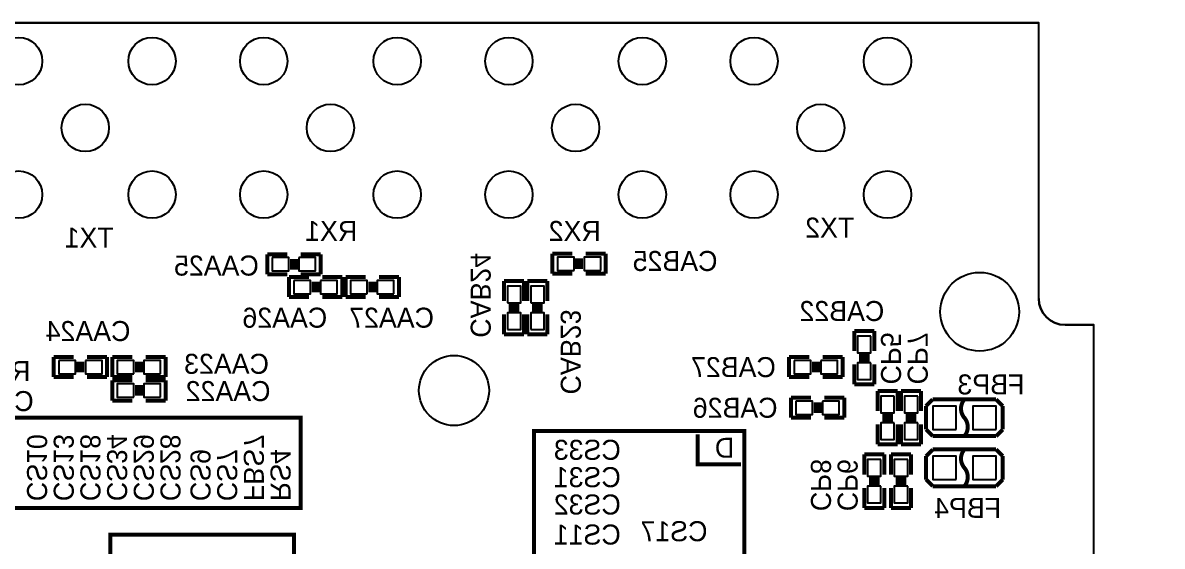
# Model space of a CAD drawing. Extents: x 0 to 69, y -3.5 to 82.6.
# Drawn here: x 25.62 to 69, y 62.68 to 82.6 of the extents above; entities that cross this region are included whole.
import ezdxf

# ---------------------------------------------------------------- set-up
doc = ezdxf.new("R2010")
doc.units = 0
for name, color, linetype in [('BOARD_GEOMETRY_OUTLINE', 3, 'CONTINUOUS'), ('BOARD_GEOMETRY_SILKSCREEN_', 1, 'CONTINUOUS'), ('PACKAGE_GEOMETRY_SILKSCREE', 4, 'CONTINUOUS'), ('PIN_B', 5, 'CONTINUOUS'), ('REF_DES_SILKSCREEN_B', 6, 'CONTINUOUS')]:
    doc.layers.add(name, color=color, linetype=linetype)

msp = doc.modelspace()

# ---------------------------------------------------------------- linework, layer by layer
at = {"layer": 'BOARD_GEOMETRY_OUTLINE'}
msp.add_lwpolyline([(2.29997, 55.499762), (0, 55.499762), (0, 6.09981), (0, 0), (68.999862, 0.001016), (68.999862, 6.09981), (68.999862, 60.299854), (67.399916, 60.299854, -0.414241), (66.399918, 61.299852), (66.399918, 71.09968), (65.299844, 71.09968, -0.414195), (64.299846, 72.099678), (64.299846, 82.599784), (3.299968, 82.599784), (3.299968, 56.49976, -0.414195)], format="xyb", close=True, dxfattribs=at)
for points in [[(3.299968, 82.599784), (64.299846, 82.599784)], [(3.299968, 82.599784), (64.299846, 82.599784)], [(64.299846, 72.099678), (64.299846, 82.599784)], [(64.299846, 72.099678), (64.299846, 82.599784)], [(65.299844, 71.09968), (66.399918, 71.09968)], [(65.299844, 71.09968), (66.399918, 71.09968)], [(65.37071, 71.09968), (66.399918, 71.09968)], [(66.399918, 61.299852), (66.399918, 71.09968)], [(66.399918, 61.299852), (66.399918, 71.09968)], [(66.399918, 61.299852), (66.399918, 71.09968)]]:
    msp.add_lwpolyline(points, dxfattribs=at)
msp.add_lwpolyline([(64.299846, 72.099678, 0.414195), (65.299844, 71.09968)], format="xyb", dxfattribs=at)
msp.add_lwpolyline([(64.299846, 72.099678, 0.414195), (65.299844, 71.09968)], format="xyb", dxfattribs=at)
at = {"layer": 'BOARD_GEOMETRY_SILKSCREEN_', "const_width": 0.1524}
for points in [[(20.447, 67.564), (20.447, 66.421), (24.384, 66.421), (24.384, 67.564), (36.195, 67.564), (36.195, 64.135), (25.019, 64.135)], [(53.086, 65.405), (53.086, 59.055), (45.085, 59.055), (45.085, 67.056), (53.086, 67.056), (53.086, 65.278)], [(51.308, 66.929), (51.308, 65.786), (52.959, 65.786)], [(35.687, 63.119), (28.956, 63.119), (28.956, 59.69), (35.941, 59.69), (35.941, 63.119), (35.687, 63.119)]]:
    msp.add_lwpolyline(points, dxfattribs=at)
at = {"layer": 'PACKAGE_GEOMETRY_SILKSCREE', "const_width": 0.1524}
for points in [[(34.925, 73.787), (34.925, 73.025)], [(35.687, 73.787), (34.925, 73.787)], [(36.957, 73.787), (36.195, 73.787)], [(36.957, 73.025), (36.957, 73.787)], [(45.782484, 73.80986), (45.782484, 73.04786)], [(46.544484, 73.80986), (45.782484, 73.80986)], [(47.814484, 73.80986), (47.052484, 73.80986)], [(47.814484, 73.04786), (47.814484, 73.80986)], [(35.8648, 73.2028), (35.8648, 73.6092)], [(36.0172, 73.2028), (36.0172, 73.6092)], [(46.722284, 73.63206), (46.722284, 73.22566)], [(46.874684, 73.63206), (46.874684, 73.22566)], [(34.925, 73.025), (35.687, 73.025)], [(35.751516, 72.92086), (35.751516, 72.15886)], [(36.513516, 72.92086), (35.751516, 72.92086)], [(36.195, 73.025), (36.957, 73.025)], [(37.783516, 72.92086), (37.021516, 72.92086)], [(37.783516, 72.15886), (37.783516, 72.92086)], [(37.910516, 72.92086), (37.910516, 72.15886)], [(38.672516, 72.92086), (37.910516, 72.92086)], [(39.942516, 72.92086), (39.180516, 72.92086)], [(39.942516, 72.15886), (39.942516, 72.92086)], [(45.782484, 73.04786), (46.544484, 73.04786)], [(47.052484, 73.04786), (47.814484, 73.04786)], [(36.691316, 72.33666), (36.691316, 72.74306)], [(36.843716, 72.33666), (36.843716, 72.74306)], [(38.850316, 72.74306), (38.850316, 72.33666)], [(39.002716, 72.74306), (39.002716, 72.33666)], [(43.942, 72.771), (43.942, 72.009)], [(44.704, 72.771), (43.942, 72.771)], [(44.704, 72.009), (44.704, 72.771)], [(44.831, 72.771), (44.831, 72.009)], [(45.593, 72.771), (44.831, 72.771)], [(45.593, 72.009), (45.593, 72.771)], [(35.751516, 72.15886), (36.513516, 72.15886)], [(37.021516, 72.15886), (37.783516, 72.15886)], [(37.910516, 72.15886), (38.672516, 72.15886)], [(39.180516, 72.15886), (39.942516, 72.15886)], [(44.5262, 71.8312), (44.1198, 71.8312)], [(44.5262, 71.6788), (44.1198, 71.6788)], [(45.4152, 71.8312), (45.0088, 71.8312)], [(45.4152, 71.6788), (45.0088, 71.6788)], [(43.942, 71.501), (43.942, 70.739)], [(44.704, 70.739), (44.704, 71.501)], [(44.831, 71.501), (44.831, 70.739)], [(45.593, 70.739), (45.593, 71.501)], [(43.942, 70.739), (44.704, 70.739)], [(44.831, 70.739), (45.593, 70.739)], [(57.277, 70.866), (57.277, 70.104)], [(58.039, 70.866), (57.277, 70.866)], [(58.039, 70.104), (58.039, 70.866)], [(26.797, 69.87286), (26.797, 69.11086)], [(27.559, 69.87286), (26.797, 69.87286)], [(28.829, 69.87286), (28.067, 69.87286)], [(28.829, 69.11086), (28.829, 69.87286)], [(29.023056, 69.87286), (29.023056, 69.11086)], [(29.785056, 69.87286), (29.023056, 69.87286)], [(31.055056, 69.87286), (30.293056, 69.87286)], [(31.055056, 69.11086), (31.055056, 69.87286)], [(54.796944, 69.87286), (54.796944, 69.11086)], [(55.558944, 69.87286), (54.796944, 69.87286)], [(56.828944, 69.87286), (56.066944, 69.87286)], [(56.828944, 69.11086), (56.828944, 69.87286)], [(57.4548, 69.9262), (57.8612, 69.9262)], [(57.4548, 69.7738), (57.8612, 69.7738)], [(27.7368, 69.28866), (27.7368, 69.69506)], [(27.8892, 69.28866), (27.8892, 69.69506)], [(29.962856, 69.69506), (29.962856, 69.28866)], [(30.115256, 69.69506), (30.115256, 69.28866)], [(55.736744, 69.28866), (55.736744, 69.69506)], [(55.889144, 69.28866), (55.889144, 69.69506)], [(57.277, 69.596), (57.277, 68.834)], [(58.039, 68.834), (58.039, 69.596)], [(26.797, 69.11086), (27.559, 69.11086)], [(28.067, 69.11086), (28.829, 69.11086)], [(29.023056, 69.11086), (29.785056, 69.11086)], [(29.023056, 68.98386), (29.023056, 68.22186)], [(29.785056, 68.98386), (29.023056, 68.98386)], [(30.293056, 69.11086), (31.055056, 69.11086)], [(31.055056, 68.98386), (30.293056, 68.98386)], [(31.055056, 68.22186), (31.055056, 68.98386)], [(54.796944, 69.11086), (55.558944, 69.11086)], [(56.066944, 69.11086), (56.828944, 69.11086)], [(29.962856, 68.80606), (29.962856, 68.39966)], [(30.115256, 68.80606), (30.115256, 68.39966)], [(57.277, 68.834), (58.039, 68.834)], [(58.166, 68.58), (58.166, 67.818)], [(58.928, 68.58), (58.166, 68.58)], [(58.928, 67.818), (58.928, 68.58)], [(59.055, 68.58), (59.055, 67.818)], [(59.817, 68.58), (59.055, 68.58)], [(59.817, 67.818), (59.817, 68.58)], [(29.023056, 68.22186), (29.785056, 68.22186)], [(30.293056, 68.22186), (31.055056, 68.22186)], [(54.864, 68.326), (54.864, 67.564)], [(55.626, 68.326), (54.864, 68.326)], [(55.8038, 67.7418), (55.8038, 68.1482)], [(55.9562, 67.7418), (55.9562, 68.1482)], [(56.896, 68.326), (56.134, 68.326)], [(56.896, 67.564), (56.896, 68.326)], [(60.0075, 68.0085), (60.2615, 68.2625)], [(60.2615, 68.2625), (62.6745, 68.2625)], [(62.6745, 68.2625), (62.9285, 68.0085)], [(58.3438, 67.6402), (58.7502, 67.6402)], [(59.2328, 67.6402), (59.6392, 67.6402)], [(60.0075, 67.1195), (60.0075, 68.0085)], [(62.9285, 68.0085), (62.9285, 67.1195)], [(54.864, 67.564), (55.626, 67.564)], [(56.134, 67.564), (56.896, 67.564)], [(58.166, 67.31), (58.166, 66.548)], [(58.3438, 67.4878), (58.7502, 67.4878)], [(58.928, 66.548), (58.928, 67.31)], [(59.055, 67.31), (59.055, 66.548)], [(59.2328, 67.4878), (59.6392, 67.4878)], [(59.817, 66.548), (59.817, 67.31)], [(60.2615, 66.8655), (60.0075, 67.1195)], [(62.6745, 66.8655), (60.2615, 66.8655)], [(62.9285, 67.1195), (62.6745, 66.8655)], [(58.166, 66.548), (58.928, 66.548)], [(59.055, 66.548), (59.817, 66.548)], [(60.0075, 66.1035), (60.2615, 66.3575)], [(60.2615, 66.3575), (62.6745, 66.3575)], [(62.6745, 66.3575), (62.9285, 66.1035)], [(57.658, 66.167), (57.658, 65.405)], [(58.42, 66.167), (57.658, 66.167)], [(58.42, 65.405), (58.42, 66.167)], [(58.674, 66.167), (58.674, 65.405)], [(59.436, 66.167), (58.674, 66.167)], [(59.436, 65.405), (59.436, 66.167)], [(60.0075, 65.2145), (60.0075, 66.1035)], [(62.9285, 66.1035), (62.9285, 65.2145)], [(57.8358, 65.2272), (58.2422, 65.2272)], [(57.8358, 65.0748), (58.2422, 65.0748)], [(58.8518, 65.2272), (59.2582, 65.2272)], [(58.8518, 65.0748), (59.2582, 65.0748)], [(60.2615, 64.9605), (60.0075, 65.2145)], [(62.9285, 65.2145), (62.6745, 64.9605)], [(57.658, 64.897), (57.658, 64.135)], [(58.42, 64.135), (58.42, 64.897)], [(58.674, 64.897), (58.674, 64.135)], [(59.436, 64.135), (59.436, 64.897)], [(62.6745, 64.9605), (60.2615, 64.9605)], [(57.658, 64.135), (58.42, 64.135)], [(58.674, 64.135), (59.436, 64.135)]]:
    msp.add_lwpolyline(points, dxfattribs=at)
for points in [[(61.468, 67.564254), (61.468, 67.564, -0.366409), (61.468, 68.262754)], [(61.468, 66.8655, 0.366409), (61.468, 67.564254)], [(61.468, 65.659254), (61.468, 65.659, -0.366409), (61.468, 66.357754)], [(61.468, 64.9605, 0.366409), (61.468, 65.659254)]]:
    msp.add_lwpolyline(points, format="xyb", dxfattribs=at)
at = {"layer": 'PIN_B'}
for points in [[(35.1155, 73.66), (35.1155, 73.152), (35.7505, 73.152), (35.7505, 73.66)], [(36.1315, 73.66), (36.1315, 73.152), (36.7665, 73.152), (36.7665, 73.66)], [(46.607984, 73.17486), (46.607984, 73.68286), (45.972984, 73.68286), (45.972984, 73.17486)], [(47.623984, 73.17486), (47.623984, 73.68286), (46.988984, 73.68286), (46.988984, 73.17486)], [(35.942016, 72.79386), (35.942016, 72.28586), (36.577016, 72.28586), (36.577016, 72.79386)], [(36.958016, 72.79386), (36.958016, 72.28586), (37.593016, 72.28586), (37.593016, 72.79386)], [(38.736016, 72.28586), (38.736016, 72.79386), (38.101016, 72.79386), (38.101016, 72.28586)], [(39.752016, 72.28586), (39.752016, 72.79386), (39.117016, 72.79386), (39.117016, 72.28586)], [(44.069, 71.9455), (44.577, 71.9455), (44.577, 72.5805), (44.069, 72.5805)], [(44.958, 71.9455), (45.466, 71.9455), (45.466, 72.5805), (44.958, 72.5805)], [(44.069, 70.9295), (44.577, 70.9295), (44.577, 71.5645), (44.069, 71.5645)], [(44.958, 70.9295), (45.466, 70.9295), (45.466, 71.5645), (44.958, 71.5645)], [(57.912, 70.6755), (57.404, 70.6755), (57.404, 70.0405), (57.912, 70.0405)], [(26.9875, 69.74586), (26.9875, 69.23786), (27.6225, 69.23786), (27.6225, 69.74586)], [(28.0035, 69.74586), (28.0035, 69.23786), (28.6385, 69.23786), (28.6385, 69.74586)], [(29.848556, 69.23786), (29.848556, 69.74586), (29.213556, 69.74586), (29.213556, 69.23786)], [(30.864556, 69.23786), (30.864556, 69.74586), (30.229556, 69.74586), (30.229556, 69.23786)], [(54.987444, 69.74586), (54.987444, 69.23786), (55.622444, 69.23786), (55.622444, 69.74586)], [(56.003444, 69.74586), (56.003444, 69.23786), (56.638444, 69.23786), (56.638444, 69.74586)], [(57.912, 69.6595), (57.404, 69.6595), (57.404, 69.0245), (57.912, 69.0245)], [(29.848556, 68.34886), (29.848556, 68.85686), (29.213556, 68.85686), (29.213556, 68.34886)], [(30.864556, 68.34886), (30.864556, 68.85686), (30.229556, 68.85686), (30.229556, 68.34886)], [(55.0545, 68.199), (55.0545, 67.691), (55.6895, 67.691), (55.6895, 68.199)], [(56.0705, 68.199), (56.0705, 67.691), (56.7055, 67.691), (56.7055, 68.199)], [(58.801, 68.3895), (58.293, 68.3895), (58.293, 67.7545), (58.801, 67.7545)], [(59.69, 68.3895), (59.182, 68.3895), (59.182, 67.7545), (59.69, 67.7545)], [(61.1505, 67.1195), (61.1505, 68.0085), (60.2615, 68.0085), (60.2615, 67.1195)], [(62.6745, 67.1195), (62.6745, 68.0085), (61.7855, 68.0085), (61.7855, 67.1195)], [(58.801, 67.3735), (58.293, 67.3735), (58.293, 66.7385), (58.801, 66.7385)], [(59.69, 67.3735), (59.182, 67.3735), (59.182, 66.7385), (59.69, 66.7385)], [(58.293, 65.9765), (57.785, 65.9765), (57.785, 65.3415), (58.293, 65.3415)], [(59.309, 65.9765), (58.801, 65.9765), (58.801, 65.3415), (59.309, 65.3415)], [(61.1505, 65.2145), (61.1505, 66.1035), (60.2615, 66.1035), (60.2615, 65.2145)], [(62.6745, 65.2145), (62.6745, 66.1035), (61.7855, 66.1035), (61.7855, 65.2145)], [(58.293, 64.9605), (57.785, 64.9605), (57.785, 64.3255), (58.293, 64.3255)], [(59.309, 64.9605), (58.801, 64.9605), (58.801, 64.3255), (59.309, 64.3255)]]:
    msp.add_lwpolyline(points, close=True, dxfattribs=at)
for centre, radius in [((25.459944, 81.139792), 0.9017), ((30.539944, 81.139792), 0.9017), ((34.793174, 81.139792), 0.9017), ((39.873174, 81.139792), 0.9017), ((44.126658, 81.139792), 0.9017), ((49.206658, 81.139792), 0.9017), ((53.459888, 81.139792), 0.9017), ((58.539888, 81.139792), 0.9017), ((27.999944, 78.599792), 0.9017), ((37.333174, 78.599792), 0.9017), ((46.666658, 78.599792), 0.9017), ((55.999888, 78.599792), 0.9017), ((25.459944, 76.059792), 0.9017), ((30.539944, 76.059792), 0.9017), ((34.793174, 76.059792), 0.9017), ((39.873174, 76.059792), 0.9017), ((44.126658, 76.059792), 0.9017), ((49.206658, 76.059792), 0.9017), ((53.459888, 76.059792), 0.9017), ((58.539888, 76.059792), 0.9017), ((62.050168, 71.599806), 1.4986), ((42.037, 68.60286), 1.3335)]:
    msp.add_circle(centre, radius, dxfattribs=at)

# ---------------------------------------------------------------- texts
at = {"layer": 'BOARD_GEOMETRY_SILKSCREEN_', "text_generation_flag": 2, "width": 1.000333}
for s, p in [('RX1', (38.354, 74.295)), ('RX2', (47.625, 74.295)), ('TX2', (57.277, 74.422)), ('TX1', (29.083, 74.041)), ('D', (52.705, 66.04))]:
    msp.add_text(s, height=0.762, dxfattribs=at).set_placement(p)
at = {"layer": 'REF_DES_SILKSCREEN_B', "text_generation_flag": 2, "width": 1.000333}
for s, p in [('CAA25', (34.606484, 72.97674)), ('CAB25', (52.07, 73.152)), ('CAB22', (58.42, 71.247)), ('CAA26', (37.211, 70.993)), ('CAA27', (41.275, 70.993)), ('CAA24', (29.718, 70.485)), ('CAA23', (34.992564, 69.23786)), ('CAB27', (54.289452, 69.11086)), ('RS10', (25.908254, 68.961)), ('FBP3', (63.754, 68.453)), ('CS20', (26.035, 67.818)), ('CAA22', (35.052, 68.199)), ('CAB26', (54.356508, 67.564)), ('CS33', (48.387508, 65.9638)), ('CS31', (48.387, 64.9224)), ('CS32', (48.387, 63.881)), ('FBP4', (62.865, 63.754)), ('CS11', (48.387, 62.738)), ('CS17', (51.689, 62.865))]:
    msp.add_text(s, height=0.762, dxfattribs=at).set_placement(p)
for s, p in [('CAB24', (42.672, 70.612)), ('CAB23', (46.101, 68.453)), ('CP5', (58.293, 68.833746)), ('CP7', (59.309, 68.834)), ('CS10', (25.781, 64.389)), ('CS13', (26.797, 64.389)), ('CS18', (27.813, 64.389)), ('CS34', (28.829, 64.389)), ('CS29', (29.845, 64.389)), ('CS28', (30.861, 64.389)), ('FBS7', (34.036, 64.389)), ('CS9', (32.004, 64.389)), ('CS7', (33.02, 64.389)), ('RS4', (35.052, 64.389)), ('CP8', (55.626, 64.007746)), ('CP6', (56.642, 64.007746))]:
    msp.add_text(s, height=0.762, rotation=270, dxfattribs=at).set_placement(p)

doc.saveas('drawing.dxf')
